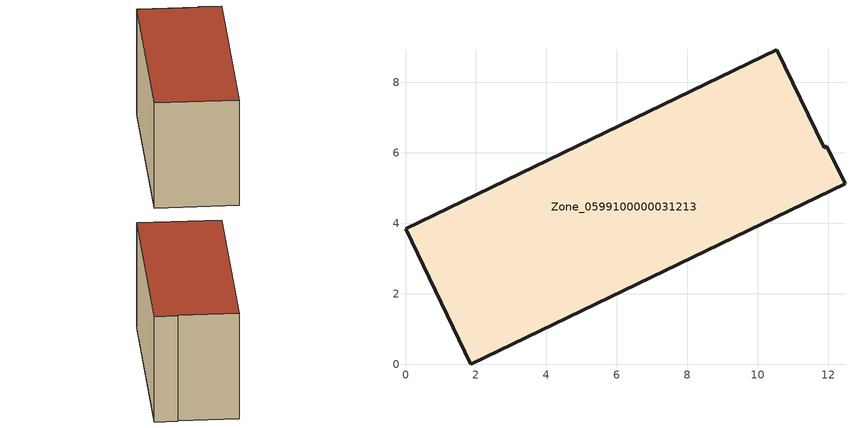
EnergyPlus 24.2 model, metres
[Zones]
Zone_0599100000031213
 floor ground (C_G): 1.86,0 0,3.85 10.53,8.93 11.88,6.15 11.95,6.19 12.47,5.12 z0
 wall outside (C_F): 0,3.85 1.86,0 12.47,5.12 11.95,6.19 11.88,6.15 10.53,8.93 0,3.85 z0:5.75
 roof outside (C_R): 10.53,8.93 0,3.85 1.86,0 12.47,5.12 11.95,6.19 11.88,6.15 z5.75
[BUILDING]
Pand.0599100000031213: North Axis=0; Terrain=City; Loads Convergence Tolerance Value=0.04; Temperature Convergence Tolerance Value=0.4; Solar Distribution=FullExterior; Maximum Number of Warmup Days=25; Minimum Number of Warmup Days=1
[Site:Location]
Rotterdam.The.Hague.AP_ZH_NLD Design_Conditions: Latitude=51.96; Longitude=4.45; Time Zone=1; Elevation=-4.5
[SITE:GROUNDTEMPERATURE:BUILDINGSURFACE]
18, 18, 18, 18, 18, 18, 18, 18, 18, 18, 18, 18
[MATERIAL] Thermal Absorptance=0.9; Solar Absorptance=0.7; Visible Absorptance=0.7
Name | Roughness | Thickness | Conductivity | Density | Specific Heat
G.TI.1946-1964 | MediumSmooth | 0.15 | 1 | 540 | 1210
F.TI.1946-1964 | Rough | 0.3 | 0.857143 | 1920 | 840
R.TI.1946-1964 | MediumRough | 0.2 | 0.277778 | 1500 | 1000
[CONSTRUCTION]
C_G: G.TI.1946-1964
C_F: F.TI.1946-1964
C_R: R.TI.1946-1964
[ZONE]
Zone_0599100000031213: Type=1; Multiplier=1; Ceiling Height=Autocalculate; Volume=Autocalculate; Floor Area=autocalculate; Part of Total Floor Area=Yes
[ZONEINFILTRATION:DESIGNFLOWRATE]
Infil_Zone_0599100000031213: Zone or ZoneList or Space or SpaceList=Zone_0599100000031213; Schedule=AlwaysOn; Design Flow Rate Calculation Method=Flow/Area; Flow Rate per Floor Area=0.003; Constant Term Coefficient=1; Temperature Term Coefficient=0; Velocity Term Coefficient=0; Velocity Squared Term Coefficient=0
[HVACTEMPLATE:ZONE:IDEALLOADSAIRSYSTEM]
Zone_0599100000031213: Maximum Heating Supply Air Temperature=50; Minimum Cooling Supply Air Temperature=13; Maximum Heating Supply Air Humidity Ratio=0.0156; Minimum Cooling Supply Air Humidity Ratio=0.0077; Heating Limit=NoLimit; Cooling Limit=NoLimit; Dehumidification Control Type=ConstantSensibleHeatRatio; Cooling Sensible Heat Ratio=0.7; Dehumidification Setpoint=60; Humidification Control Type=None; Humidification Setpoint=30; Outdoor Air Method=None; Outdoor Air Flow Rate per Person=0.00944; Outdoor Air Flow Rate per Zone Floor Area=0; Outdoor Air Flow Rate per Zone=0; Demand Controlled Ventilation Type=None; Outdoor Air Economizer Type=NoEconomizer; Heat Recovery Type=None; Sensible Heat Recovery Effectiveness=0.7; Latent Heat Recovery Effectiveness=0.65
[ZONECONTROL:THERMOSTAT]
ThermostatControl_Zone_0599100000031213: Zone or ZoneList=Zone_0599100000031213; Control Type Schedule=DualSetpointControlType; Control 1=Thermostat_Zone_0599100000031213; Temperature Difference Between Cutout And Setpoint=0
[THERMOSTATSETPOINT:DUALSETPOINT]
Thermostat_Zone_0599100000031213: Heating Setpoint Temperature Schedule=HeatingSetpoint_Zone_0599100000031213; Cooling Setpoint Temperature Schedule=CoolingSetpoint_Zone_0599100000031213
[SCHEDULE:COMPACT]
HeatingSetpoint_Zone_0599100000031213: Through: 12/31, For: AllDays, Until: 24:00, 21
CoolingSetpoint_Zone_0599100000031213: Through: 12/31, For: AllDays, Until: 24:00, 24
DualSetpointControlType: Through: 12/31, For: AllDays, Until: 24:00, 4
AlwaysOn: Through: 12/31, For: AllDays, Until: 24:00, 1
